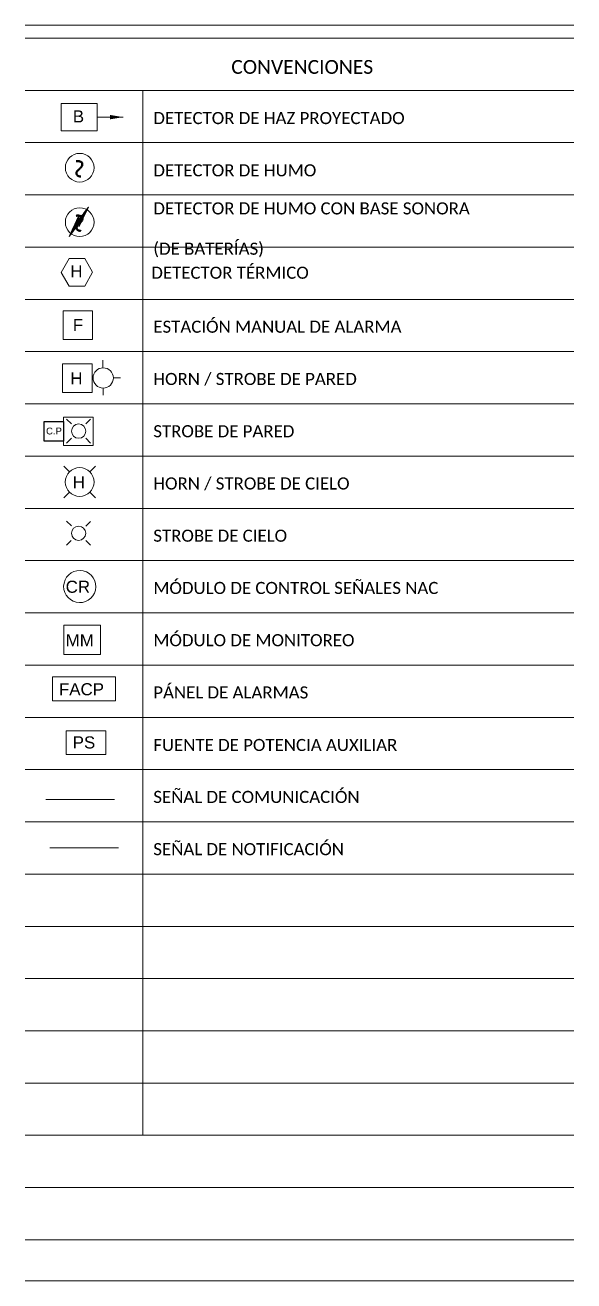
# Model space of a CAD drawing. Header units: millimetres. Extents: x 1010 to 1494, y -119 to 564.
# Drawn here: x 1402.54 to 1410.99, y 109.11 to 128.44 of the extents above; entities that cross this region are included whole.
import ezdxf
from ezdxf.enums import TextEntityAlignment as Align

# ---------------------------------------------------------------- set-up
doc = ezdxf.new("R2010")
doc.units = ezdxf.units.MM
doc.layers.get('0').update_dxf_attribs({"lineweight": 9})
for name, color, linetype, lineweight in [('AS_0', 7, 'Continuous', 9), ('AS_Alarm Components', 7, 'Continuous', 9), ('AS_DETECCION_P2', 7, 'Continuous', 30), ('AS_FORMATO', 8, 'Continuous', 9), ('AS_Text Line', 7, 'Continuous', 9)]:
    doc.layers.add(name, color=color, linetype=linetype, lineweight=lineweight)
doc.styles.add('Arial_400', font='arial.ttf')
doc.styles.add('Candara_700', font='candarab.ttf')

# ---------------------------------------------------------------- blocks, each defined once
blk = doc.blocks.new('AS_Strobe-CEILING')
at = {"color": 0, "linetype": 'Continuous', "lineweight": 20}
for p, q in [((-0.105, 0.105), (-0.163, 0.163)), ((0.105, 0.105), (0.163, 0.163)), ((-0.105, -0.105), (-0.163, -0.163)), ((0.105, -0.105), (0.163, -0.163))]:
    blk.add_line(p, q, dxfattribs=at)
blk.add_ellipse((0, 0), major_axis=(0.148, 0), ratio=1, dxfattribs=at)
blk = doc.blocks.new('detector de huno')
at = {"layer": 'AS_0', "color": 5, "linetype": 'Continuous', "lineweight": 50}
blk.add_lwpolyline([(1256.98, 175.089), (1256.983, 175.09), (1256.987, 175.09), (1256.99, 175.09), (1256.994, 175.091), (1256.997, 175.091), (1257.001, 175.091), (1257.004, 175.091), (1257.008, 175.091), (1257.012, 175.091), (1257.016, 175.091), (1257.02, 175.09), (1257.024, 175.09), (1257.027, 175.089), (1257.031, 175.089), (1257.034, 175.088), (1257.038, 175.086), (1257.042, 175.085), (1257.045, 175.084), (1257.051, 175.082), (1257.054, 175.08), (1257.059, 175.077), (1257.062, 175.075), (1257.066, 175.071), (1257.07, 175.067), (1257.071, 175.064), (1257.072, 175.06), (1257.072, 175.057), (1257.073, 175.054), (1257.074, 175.049), (1257.075, 175.046), (1257.075, 175.042), (1257.075, 175.039), (1257.075, 175.036), (1257.075, 175.032), (1257.074, 175.029), (1257.072, 175.024), (1257.071, 175.02), (1257.069, 175.017), (1257.067, 175.013), (1257.064, 175.01), (1257.062, 175.006), (1257.06, 175.003), (1257.057, 174.999), (1257.055, 174.995), (1257.052, 174.991), (1257.049, 174.989), (1257.046, 174.985), (1257.043, 174.982), (1257.04, 174.979), (1257.036, 174.976), (1257.034, 174.973), (1257.031, 174.97), (1257.028, 174.966), (1257.024, 174.964), (1257.02, 174.961), (1257.016, 174.958), (1257.013, 174.955), (1257.01, 174.952), (1257.007, 174.948), (1257.004, 174.945), (1257, 174.942), (1256.998, 174.938), (1256.995, 174.935), (1256.991, 174.932), (1256.989, 174.927), (1256.987, 174.923), (1256.986, 174.919), (1256.986, 174.916), (1256.986, 174.912), (1256.986, 174.908), (1256.985, 174.905), (1256.985, 174.9), (1256.985, 174.896), (1256.986, 174.893), (1256.987, 174.889), (1256.988, 174.886), (1256.991, 174.883), (1256.994, 174.879), (1256.996, 174.875), (1257, 174.871), (1257.003, 174.869), (1257.008, 174.865), (1257.011, 174.864), (1257.015, 174.862), (1257.018, 174.861), (1257.021, 174.86), (1257.025, 174.86), (1257.028, 174.858), (1257.031, 174.857), (1257.035, 174.856), (1257.038, 174.855), (1257.042, 174.855), (1257.046, 174.855), (1257.052, 174.854)], dxfattribs=at)
at = {"layer": 'AS_0', "color": 5, "linetype": 'Continuous', "lineweight": 15}
blk.add_circle((1257.035, 174.99), 0.221, dxfattribs=at)
blk = doc.blocks.new('detector de haz p')
at = {"layer": 'AS_Alarm Components', "color": 5, "linetype": 'Continuous', "lineweight": 5}
blk.add_line((1257.704, 175.769), (1257.304, 175.769), dxfattribs=at)
at = {"layer": 'AS_Alarm Components', "color": 5, "linetype": 'Continuous', "lineweight": 15}
blk.add_lwpolyline([(1256.748, 175.978), (1257.304, 175.978), (1257.304, 175.559), (1256.748, 175.559)], close=True, dxfattribs=at)
at = {"layer": 'AS_Alarm Components', "color": 5, "linetype": 'Continuous', "lineweight": 5}
blk.add_solid([(1257.704, 175.769), (1257.503, 175.735), (1257.503, 175.802)], dxfattribs=at)
at = {"layer": 'AS_Alarm Components', "color": 5, "linetype": 'Continuous', "lineweight": 5, "extrusion": (0, 1, 0)}
blk.add_solid([(-1257.704, 0, 175.769), (-1257.503, 0.034, 175.769), (-1257.503, -0.034, 175.769)], dxfattribs=at)
at = {"layer": 'AS_Text Line', "color": 5, "linetype": 'Continuous', "lineweight": 15, "style": 'Arial_400'}
blk.add_text('B', height=0.186, dxfattribs=at).set_placement((1256.929, 175.687))
blk = doc.blocks.new('Estcación Manual Alarma')
at = {"layer": 'AS_Alarm Components', "color": 6, "linetype": 'Continuous', "lineweight": 15}
blk.add_lwpolyline([(1256.779, 172.785), (1257.234, 172.785), (1257.234, 172.347), (1256.779, 172.347)], close=True, dxfattribs=at)
at = {"layer": 'AS_Text Line', "color": 6, "linetype": 'Continuous', "lineweight": 15, "style": 'Arial_400'}
blk.add_text('F', height=0.186, dxfattribs=at).set_placement((1256.929, 172.477))
blk = doc.blocks.new('Módulo de Monitoreo')
at = {"layer": 'AS_0', "color": 6, "linetype": 'Continuous', "lineweight": 15}
blk.add_lwpolyline([(1256.788, 167.947), (1257.354, 167.947), (1257.354, 167.496), (1256.788, 167.496)], close=True, dxfattribs=at)
at = {"layer": 'AS_Text Line', "color": 6, "linetype": 'Continuous', "lineweight": 15, "style": 'Arial_400'}
blk.add_text('MM', height=0.1862, dxfattribs=at).set_placement((1256.819, 167.622))
blk = doc.blocks.new('Pánel de Alarmas')
at = {"layer": 'AS_0', "color": 7, "linetype": 'Continuous', "lineweight": 15}
blk.add_lwpolyline([(1256.618, 167.152), (1257.588, 167.152), (1257.588, 166.784), (1256.618, 166.784)], close=True, dxfattribs=at)
at = {"layer": 'AS_Text Line', "color": 7, "linetype": 'Continuous', "lineweight": 15, "style": 'Arial_400'}
blk.add_text('FACP', height=0.1862, dxfattribs=at).set_placement((1256.715, 166.868))
blk = doc.blocks.new('Strobe de Pared')
at = {"layer": 'AS_0', "color": 1, "linetype": 'Continuous', "lineweight": 15}
for p, q in [((1256.832, 171.121), (1256.907, 171.049)), ((1257.129, 171.045), (1257.201, 171.117)), ((1256.834, 170.751), (1256.906, 170.824)), ((1257.128, 170.825), (1257.201, 170.751))]:
    blk.add_line(p, q, dxfattribs=at)
blk.add_ellipse((1257.018, 170.935), major_axis=(-0.11, 0), ratio=1, dxfattribs=at)
at = {"layer": 'AS_Alarm Components', "color": 1, "linetype": 'Continuous', "lineweight": 15}
blk.add_lwpolyline([(1256.786, 171.151), (1257.241, 171.151), (1257.241, 170.713), (1256.786, 170.713)], close=True, dxfattribs=at)
blk = doc.blocks.new('Caja de Paso')
at = {"layer": 'AS_DETECCION_P2', "color": 1}
blk.add_lwpolyline([(1225.809, 42.937), (1226.109, 42.937), (1226.109, 42.637), (1225.809, 42.637), (1225.809, 42.937)], dxfattribs=at)
at = {"layer": 'AS_0', "color": 1, "linetype": 'Continuous', "style": 'Arial_400'}
blk.add_attdef('C.P', text='', height=0.105, dxfattribs=at).set_placement((1225.962, 42.791), align=Align.MIDDLE_CENTER)

msp = doc.modelspace()

# ---------------------------------------------------------------- linework, layer by layer
at = {"color": 7, "linetype": 'Continuous', "lineweight": 5}
for p, q in [((1402.54213, 128.44205), (1410.98761, 128.44205)), ((1402.54213, 128.24096), (1410.98761, 128.24096)), ((1402.54213, 127.43663), (1410.98761, 127.43663)), ((1402.54213, 126.6323), (1410.98761, 126.6323)), ((1402.54213, 125.82797), (1410.98761, 125.82797)), ((1402.54213, 125.02364), (1410.98761, 125.02364)), ((1402.54213, 124.2193), (1410.98761, 124.2193)), ((1402.54213, 123.41497), (1410.98761, 123.41497)), ((1402.54213, 122.61064), (1410.98761, 122.61064)), ((1402.54213, 121.80631), (1410.98761, 121.80631)), ((1402.54213, 121.00198), (1410.98761, 121.00198)), ((1402.54213, 120.19765), (1410.98761, 120.19765)), ((1402.54213, 119.39332), (1410.98761, 119.39332)), ((1402.54213, 118.58898), (1410.98761, 118.58898)), ((1402.54213, 117.78465), (1410.98761, 117.78465)), ((1402.54213, 116.98032), (1410.98761, 116.98032)), ((1402.54213, 116.17599), (1410.98761, 116.17599)), ((1402.54213, 115.37166), (1410.98761, 115.37166)), ((1402.54213, 114.56733), (1410.98761, 114.56733)), ((1402.54213, 113.76299), (1410.98761, 113.76299)), ((1402.54213, 112.95866), (1410.98761, 112.95866)), ((1402.54213, 112.15433), (1410.98761, 112.15433)), ((1402.54213, 111.35), (1410.98761, 111.35)), ((1402.54213, 110.54567), (1410.98761, 110.54567)), ((1402.54213, 109.74134), (1410.98761, 109.74134)), ((1402.54213, 109.10884), (1410.98761, 109.10884))]:
    msp.add_line(p, q, dxfattribs=at)
at = {"layer": 'AS_0', "color": 2, "linetype": 'Continuous', "lineweight": 5}
for p, q in [((1403.28299, 125.32258, 0.10054), (1403.43781, 125.4774, 0.10054)), ((1403.28783, 125.33284, 0.10054), (1403.4426, 125.4876, 0.10054)), ((1403.29268, 125.3431, 0.10054), (1403.44739, 125.49781, 0.10054)), ((1403.29752, 125.35336, 0.10054), (1403.45218, 125.50802, 0.10054)), ((1403.30236, 125.36362, 0.10054), (1403.45697, 125.51823, 0.10054)), ((1403.30721, 125.37388, 0.10054), (1403.46176, 125.52843, 0.10054)), ((1403.31205, 125.38415, 0.10054), (1403.46655, 125.53864, 0.10054)), ((1403.3169, 125.39441, 0.10054), (1403.47134, 125.54885, 0.10054)), ((1403.34596, 125.45598, 0.10054), (1403.36492, 125.47493, 0.10054)), ((1403.3508, 125.46624, 0.10054), (1403.36393, 125.47936, 0.10054)), ((1403.35565, 125.4765, 0.10054), (1403.36295, 125.48379, 0.10054)), ((1403.36049, 125.48676, 0.10054), (1403.36196, 125.48823, 0.10054)), ((1403.37767, 125.4606, 0.10054), (1403.47613, 125.55906, 0.10054)), ((1403.39463, 125.48297, 0.10054), (1403.48092, 125.56926, 0.10054)), ((1403.41158, 125.50534, 0.10054), (1403.48571, 125.57947, 0.10054)), ((1403.42853, 125.52772, 0.10054), (1403.4905, 125.58968, 0.10054)), ((1403.44549, 125.55009, 0.10054), (1403.49529, 125.59988, 0.10054)), ((1403.46244, 125.57246, 0.10054), (1403.50008, 125.61009, 0.10054)), ((1403.4794, 125.59483, 0.10054), (1403.50487, 125.6203, 0.10054)), ((1403.49635, 125.6172, 0.10054), (1403.50966, 125.63051, 0.10054)), ((1403.51515, 125.64142, 0.10054), (1403.51445, 125.64071, 0.10054)), ((1403.23939, 125.23023, 0.10054), (1403.29912, 125.28995, 0.10054)), ((1403.24424, 125.24049, 0.10054), (1403.31693, 125.31319, 0.10054)), ((1403.24908, 125.25075, 0.10054), (1403.33475, 125.33642, 0.10054)), ((1403.25392, 125.26101, 0.10054), (1403.35256, 125.35965, 0.10054)), ((1403.25877, 125.27127, 0.10054), (1403.41386, 125.42636, 0.10054)), ((1403.26361, 125.28153, 0.10054), (1403.41865, 125.43657, 0.10054)), ((1403.26846, 125.29179, 0.10054), (1403.42344, 125.44678, 0.10054)), ((1403.2733, 125.30206, 0.10054), (1403.42823, 125.45698, 0.10054)), ((1403.27814, 125.31232, 0.10054), (1403.43302, 125.46719, 0.10054)), ((1403.32174, 125.40467, 0.10054), (1403.36984, 125.45277, 0.10054)), ((1403.32658, 125.41493, 0.10054), (1403.36886, 125.4572, 0.10054)), ((1403.33143, 125.42519, 0.10054), (1403.36787, 125.46163, 0.10054)), ((1403.33627, 125.43545, 0.10054), (1403.36689, 125.46607, 0.10054)), ((1403.34112, 125.44571, 0.10054), (1403.3659, 125.4705, 0.10054)), ((1403.40907, 125.41615, 0.10054), (1403.36397, 125.37106, 0.10054)), ((1403.40428, 125.40595, 0.10054), (1403.36488, 125.36655, 0.10054)), ((1403.39949, 125.39574, 0.10054), (1403.36578, 125.36203, 0.10054)), ((1403.3947, 125.38553, 0.10054), (1403.36668, 125.35752, 0.10054)), ((1403.38991, 125.37532, 0.10054), (1403.36759, 125.353, 0.10054)), ((1403.38512, 125.36512, 0.10054), (1403.36849, 125.34849, 0.10054)), ((1403.38033, 125.35491, 0.10054), (1403.36939, 125.34397, 0.10054)), ((1403.37554, 125.3447, 0.10054), (1403.37029, 125.33946, 0.10054)), ((1403.22002, 125.18918, 0.10054), (1403.22786, 125.19703, 0.10054)), ((1403.22486, 125.19944, 0.10054), (1403.24568, 125.22026, 0.10054)), ((1403.2297, 125.2097, 0.10054), (1403.26349, 125.24349, 0.10054)), ((1403.23455, 125.21997, 0.10054), (1403.2813, 125.26672, 0.10054))]:
    msp.add_line(p, q, dxfattribs=at)
at = {"layer": 'AS_0', "color": 1, "linetype": 'Continuous', "lineweight": 15}
for p, q in [((1403.73848, 123.28503), (1403.73848, 123.16909)), ((1404.01142, 123.01209), (1403.89877, 123.01209)), ((1403.74281, 122.74349), (1403.74281, 122.84689)), ((1403.17987, 120.80452), (1403.25432, 120.73264)), ((1403.47639, 120.72879), (1403.54828, 120.80067)), ((1403.18115, 120.43483), (1403.25304, 120.508)), ((1403.47511, 120.50928), (1403.54828, 120.43483))]:
    msp.add_line(p, q, dxfattribs=at)
at = {"layer": 'AS_0', "color": 140, "linetype": 'Continuous', "lineweight": 50}
msp.add_lwpolyline([(1403.32957, 125.50763), (1403.33286, 125.50828), (1403.33642, 125.50842), (1403.33984, 125.50847), (1403.3433, 125.50917), (1403.34669, 125.50928), (1403.35011, 125.50932), (1403.35353, 125.50933), (1403.35695, 125.50934), (1403.36123, 125.50934), (1403.36555, 125.50872), (1403.36979, 125.50855), (1403.37327, 125.50792), (1403.37672, 125.50714), (1403.38007, 125.50685), (1403.38354, 125.5063), (1403.38776, 125.5042), (1403.39122, 125.50351), (1403.39459, 125.50245), (1403.40056, 125.49984), (1403.40385, 125.4986), (1403.40819, 125.49549), (1403.41162, 125.49294), (1403.4151, 125.4896), (1403.41906, 125.48506), (1403.42077, 125.48225), (1403.42163, 125.47845), (1403.42187, 125.4751), (1403.42266, 125.47164), (1403.42354, 125.46737), (1403.4242, 125.46408), (1403.42449, 125.46055), (1403.42455, 125.45714), (1403.42456, 125.45371), (1403.42456, 125.45029), (1403.42366, 125.44712), (1403.42187, 125.44208), (1403.41997, 125.43848), (1403.41846, 125.43493), (1403.41617, 125.43135), (1403.41368, 125.42787), (1403.41113, 125.42442), (1403.40925, 125.42114), (1403.40641, 125.41704), (1403.40417, 125.4134), (1403.40128, 125.40955), (1403.39878, 125.40674), (1403.39571, 125.40302), (1403.39232, 125.40061), (1403.38899, 125.39689), (1403.38571, 125.39423), (1403.38297, 125.39096), (1403.38003, 125.38784), (1403.37697, 125.38412), (1403.37334, 125.38164), (1403.3699, 125.37911), (1403.36551, 125.37584), (1403.36227, 125.37306), (1403.35917, 125.37023), (1403.35622, 125.36609), (1403.35306, 125.36264), (1403.34974, 125.35985), (1403.34723, 125.35638), (1403.34417, 125.35353), (1403.34028, 125.34974), (1403.33889, 125.34506), (1403.3362, 125.34089), (1403.33568, 125.33731), (1403.33558, 125.3339), (1403.33556, 125.33048), (1403.33503, 125.32627), (1403.33477, 125.32277), (1403.33473, 125.3185), (1403.33471, 125.31422), (1403.33551, 125.311), (1403.33676, 125.30721), (1403.33787, 125.30387), (1403.34014, 125.30075), (1403.34326, 125.29711), (1403.34575, 125.29362), (1403.34932, 125.28946), (1403.35252, 125.28666), (1403.35709, 125.28361), (1403.36085, 125.28184), (1403.36396, 125.28033), (1403.36717, 125.27901), (1403.37067, 125.27842), (1403.37413, 125.27774), (1403.3775, 125.27659), (1403.38083, 125.27546), (1403.38446, 125.27444), (1403.38766, 125.27361), (1403.3912, 125.27323), (1403.39546, 125.27317), (1403.40143, 125.27215)], dxfattribs=at)
at = {"layer": 'AS_0', "color": 5, "linetype": 'Continuous', "lineweight": 15}
msp.add_lwpolyline([(1403.2213, 124.8466), (1403.46006, 124.8466), (1403.57945, 124.63672), (1403.46199, 124.42492), (1403.2213, 124.42492), (1403.09807, 124.63479), (1403.2213, 124.8466)], dxfattribs=at)
at = {"layer": 'AS_0', "color": 7, "linetype": 'Continuous', "lineweight": 15}
msp.add_lwpolyline([(1403.17324, 117.57712), (1403.78207, 117.57712), (1403.78207, 117.21097), (1403.17324, 117.21097)], close=True, dxfattribs=at)
at = {"layer": 'AS_0', "color": 12, "linetype": 'Continuous'}
msp.add_polyline3d([(1403.36263, 125.4983, 0), (1403.37767, 125.4606, 0.10054), (1403.51515, 125.64142, 0.10054), (1403.37029, 125.33946, 0.10054), (1403.36353, 125.37584, 0), (1403.22002, 125.18918, 0.10054), (1403.36263, 125.4983, 0)], dxfattribs=at)
at = {"layer": 'AS_0', "color": 140, "linetype": 'Continuous', "lineweight": 15}
msp.add_circle((1403.38236, 125.40787), 0.22094, dxfattribs=at)
at = {"layer": 'AS_0', "color": 1, "linetype": 'Continuous', "lineweight": 15}
for centre, major_axis in [((1403.74389, 123.00993), (-0.15597, 0)), ((1403.36517, 120.61883), (-0.10996, 0))]:
    msp.add_ellipse(centre, major_axis=major_axis, ratio=1, dxfattribs=at)
at = {"layer": 'AS_0', "color": 6, "linetype": 'Continuous', "lineweight": 15}
msp.add_ellipse((1403.38236, 119.79839), major_axis=(0.05439, 0.2415), ratio=1, dxfattribs=at)
at = {"layer": 'AS_Alarm Components', "color": 1, "linetype": 'Continuous', "lineweight": 15}
msp.add_lwpolyline([(1403.11985, 123.226), (1403.57475, 123.226), (1403.57475, 122.78843), (1403.11985, 122.78843)], close=True, dxfattribs=at)
at = {"layer": 'AS_Alarm Components', "color": 172, "linetype": 'Continuous', "lineweight": 15}
for points in [[(1402.86275, 116.52036), (1403.39145, 116.52036)], [(1403.39145, 116.52036), (1403.92015, 116.52036)]]:
    msp.add_lwpolyline(points, dxfattribs=at)
at = {"layer": 'AS_Alarm Components', "color": 1, "linetype": 'Continuous', "lineweight": 15}
msp.add_lwpolyline([(1402.91996, 115.77687), (1403.97736, 115.77687)], dxfattribs=at)
at = {"layer": 'AS_FORMATO', "color": 7, "linetype": 'Continuous', "lineweight": 15}
msp.add_line((1404.35185, 127.43663), (1404.35185, 111.35018), dxfattribs=at)

# ---------------------------------------------------------------- block references
at = {"layer": 'AS_DETECCION_P2', "color": 5}
for name in ['detector de haz p', 'detector de huno', 'Estcación Manual Alarma', 'Módulo de Monitoreo', 'Pánel de Alarmas']:
    msp.add_blockref(name, (146.34745, -48.74356), dxfattribs=at)
at = {"layer": 'AS_DETECCION_P2'}
msp.add_blockref('Strobe de Pared', (146.34745, -48.74356), dxfattribs=at)
at = {"layer": 'AS_DETECCION_P2', "color": 1}
msp.add_blockref('Caja de Paso', (177.0244, 79.40185), dxfattribs=at).add_auto_attribs({'C.P': 'C.P'})
at = {"layer": 'AS_DETECCION_P2', "color": 1, "linetype": 'Continuous', "xscale": 1.5, "yscale": 1.5, "zscale": 1.5}
msp.add_blockref('AS_Strobe-CEILING', (1403.38106, 121.40774), dxfattribs=at)

# ---------------------------------------------------------------- texts
at = {"color": 7, "linetype": 'Continuous', "lineweight": 15, "insert": (1406.80712, 127.9048), "char_height": 0.2128127, "width": 8.0882138, "attachment_point": 2, "style": 'Candara_700'}
msp.add_mtext('CONVENCIONES', dxfattribs=at)
at = {"layer": 'AS_Text Line', "color": 5, "linetype": 'Continuous', "lineweight": 15, "style": 'Arial_400'}
msp.add_text('H', height=0.18621, dxfattribs=at).set_placement((1403.23674, 124.56011))
at = {"layer": 'AS_Text Line', "color": 7, "linetype": 'Continuous', "lineweight": 15}
for s, height, style, p in [('DETECTOR TÉRMICO', 0.1862091, 'Candara_700', (1404.48353, 124.53699)), ('PS', 0.186209, 'Arial_400', (1403.27444, 117.30556))]:
    msp.add_text(s, height=height, dxfattribs=dict(at, style=style)).set_placement(p)
at = {"layer": 'AS_Text Line', "color": 1, "linetype": 'Continuous', "lineweight": 15, "style": 'Arial_400'}
for p in [(1403.23674, 122.90948), (1403.27525, 121.31084)]:
    msp.add_text('H', height=0.18621, dxfattribs=at).set_placement(p)
at = {"layer": 'AS_Text Line', "color": 6, "linetype": 'Continuous', "lineweight": 15, "style": 'Arial_400'}
msp.add_text('CR', height=0.186209, dxfattribs=at).set_placement((1403.16614, 119.70245))
at = {"layer": 'AS_Text Line', "color": 7, "linetype": 'Continuous', "lineweight": 15, "char_height": 0.1862091, "width": 6.2767432, "attachment_point": 1, "style": 'Candara_700'}
for s, insert in [('DETECTOR DE HAZ PROYECTADO', (1404.51475, 127.10399)), ('DETECTOR DE HUMO', (1404.51475, 126.29967)), ('DETECTOR DE HUMO CON BASE SONORA^M\\P(DE BATERÍAS)', (1404.51475, 125.71353)), ('ESTACIÓN MANUAL DE ALARMA', (1404.51475, 123.8917)), ('HORN / STROBE DE PARED', (1404.51475, 123.08738)), ('STROBE DE PARED', (1404.51475, 122.28305)), ('HORN / STROBE DE CIELO', (1404.51475, 121.47873)), ('STROBE DE CIELO', (1404.51475, 120.67441)), ('MÓDULO DE CONTROL SEÑALES NAC', (1404.51475, 119.87009)), ('MÓDULO DE MONITOREO', (1404.51475, 119.06576)), ('PÁNEL DE ALARMAS', (1404.51475, 118.26144)), ('FUENTE DE POTENCIA AUXILIAR', (1404.51475, 117.45237)), ('SEÑAL DE COMUNICACIÓN', (1404.51475, 116.65292)), ('SEÑAL DE NOTIFICACIÓN', (1404.51475, 115.8486))]:
    msp.add_mtext(s, dxfattribs=dict(at, insert=insert))

doc.saveas('drawing.dxf')
